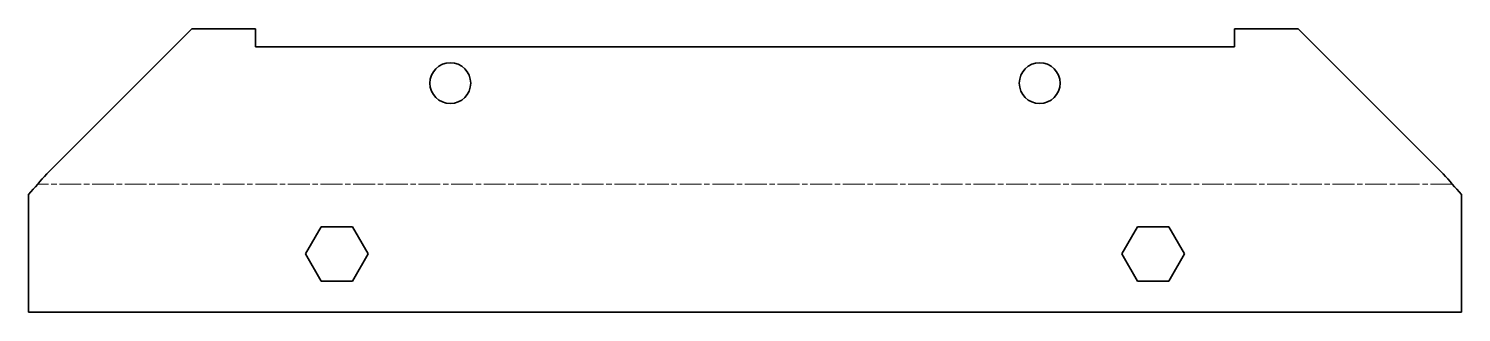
# Model space of a CAD drawing. Header units: inches. Extents: x 0 to 158, y 0 to 31.
import ezdxf

# ---------------------------------------------------------------- set-up
doc = ezdxf.new("R2010")
doc.units = ezdxf.units.IN
doc.header["$MEASUREMENT"] = 0
doc.linetypes.add('Chain', pattern=[13.68, 9.12, -1.14, 2.28, -1.14])
doc.layers.add('SIMUMAK Bend Centerline (ISO)', color=7, linetype='Chain', lineweight=9)
doc.layers.add('SIMUMAK Visible (ISO)', color=7, linetype='Continuous', lineweight=35)

# ---------------------------------------------------------------- blocks, each defined once
blk = doc.blocks.new('CD-IND-31-CSFS2-01_Sheet_2_CD-IND-31-CSFS2-01 (desplegada)')
at = {"layer": 'SIMUMAK Bend Centerline (ISO)', "ltscale": 0.263158}
blk.add_line((78, -1.5), (-78, -1.5), dxfattribs=at)
at = {"layer": 'SIMUMAK Visible (ISO)'}
for p, q in [((-77, -0.37), (-61, 15.63)), ((-61, 15.63), (-54, 15.63)), ((-54, 13.63), (-54, 15.63)), ((54, 15.63), (61, 15.63)), ((54, 15.63), (54, 13.63)), ((61, 15.63), (77, -0.37)), ((54, 13.63), (-54, 13.63)), ((-79, -15.63), (-79, -2.63)), ((79, -2.63), (79, -15.63)), ((-48.46, -9.19), (-46.73, -6.19)), ((-46.73, -6.19), (-43.27, -6.19)), ((-43.27, -6.19), (-41.54, -9.19)), ((41.54, -9.19), (43.27, -6.19)), ((43.27, -6.19), (46.73, -6.19)), ((46.73, -6.19), (48.46, -9.19)), ((-46.73, -12.19), (-48.46, -9.19)), ((-41.54, -9.19), (-43.27, -12.19)), ((43.27, -12.19), (41.54, -9.19)), ((48.46, -9.19), (46.73, -12.19)), ((-43.27, -12.19), (-46.73, -12.19)), ((46.73, -12.19), (43.27, -12.19)), ((79, -15.63), (-79, -15.63))]:
    blk.add_line(p, q, dxfattribs=at)
for centre in [(-32.5, 9.63), (32.5, 9.63)]:
    blk.add_circle(centre, 2.25, dxfattribs=at)
for points in [[(-79, -2.63), (-78.33, -1.88), (-77.67, -1.12), (-77, -0.37)], [(77, -0.37), (77.67, -1.12), (78.33, -1.88), (79, -2.63)]]:
    blk.add_open_spline(points, degree=3, dxfattribs=at)

msp = doc.modelspace()

# ---------------------------------------------------------------- block references
msp.add_blockref('CD-IND-31-CSFS2-01_Sheet_2_CD-IND-31-CSFS2-01 (desplegada)', (79, 15.63))

doc.saveas('drawing.dxf')
